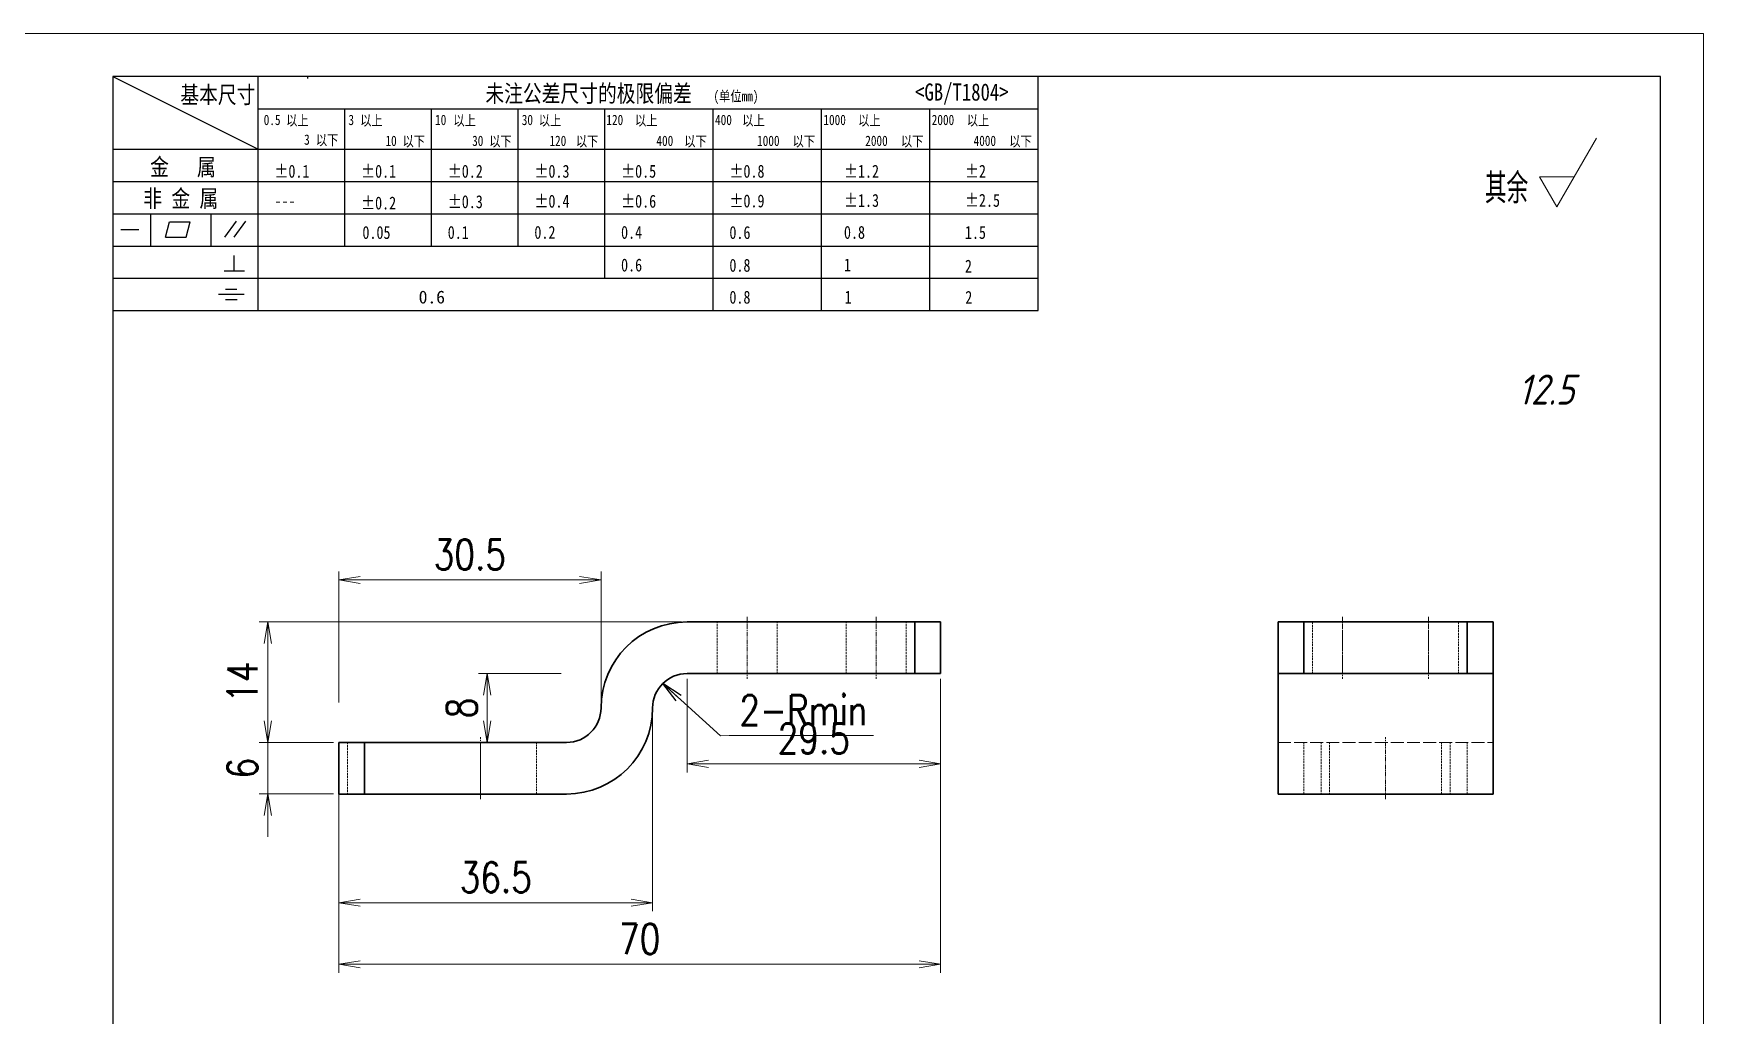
# Model space of a CAD drawing. Header units: millimetres. Extents: x -49992 to 104182, y -50696 to 36476.
# Drawn here: x -48866.1 to -48671.8, y 35841.8 to 35956 of the extents above; entities that cross this region are included whole.
import ezdxf
from ezdxf.enums import TextEntityAlignment as Align

# ---------------------------------------------------------------- set-up
doc = ezdxf.new("R2010")
doc.units = ezdxf.units.MM
doc.header["$LTSCALE"] = 0.5
for name, pattern in [('AM_ISO02W050x2', [3.75, 3, -0.75]), ('AM_ISO08W050x2', [9, 6, -0.75, 1.5, -0.75]), ('DOT2', [0.125, 0, -0.125])]:
    doc.linetypes.add(name, pattern=pattern)
for name, color, linetype, lineweight in [('中心线', 2, 'AM_ISO08W050x2', 18), ('图框', 7, 'Continuous', 18), ('标注线', 3, 'Continuous', 18), ('虚线', 1, 'AM_ISO02W050x2', 18)]:
    doc.layers.add(name, color=color, linetype=linetype, lineweight=lineweight)
doc.layers.add('图\\M+19E79\\M+195B6\\M+18E9A', color=7, linetype='Continuous')
doc.layers.add('打印-禁用', color=7, linetype='Continuous', lineweight=15, plot=False)
doc.styles.add('DIM', font='romans.shx', dxfattribs={"width": 0.8, "bigfont": 'bigfont.shx'})
doc.styles.add('国标', font='simfang.ttf', dxfattribs={"width": 0.8})
doc.styles.add('机械长仿宋', font='gbenor.shx', dxfattribs={"height": 1, "bigfont": 'gbcbig.shx'})
doc.dimstyles.new('DEH 1-1', dxfattribs={"dimtxt": 3.5, "dimasz": 2.5, "dimexe": 1, "dimexo": 0.625, "dimgap": 1.2, "dimtad": 1, "dimtoh": 1, "dimdsep": 46, "dimtxsty": 'DIM', "dimblk": 'OPEN', "dimcen": 0, "dimclrd": 8, "dimclre": 8, "dimclrt": 2, "dimazin": 2, "dimtfac": 0.5, "dimtmove": 0, "dimatfit": 3, "dimldrblk": 'OPEN', "dimfxl": 0, "dimtolj": 2, "dimlwd": 18, "dimlwe": 18, "dimarcsym": 0})
doc.dimstyles.new('DEH 1-1$0', dxfattribs={"dimtxt": 3.5, "dimasz": 2.5, "dimexe": 1, "dimexo": 0.625, "dimgap": 1.2, "dimtad": 1, "dimzin": 9, "dimdsep": 46, "dimtxsty": 'DIM', "dimblk": 'OPEN', "dimcen": 0, "dimclrd": 8, "dimclre": 8, "dimclrt": 2, "dimazin": 2, "dimtfac": 0.5, "dimtmove": 0, "dimatfit": 3, "dimldrblk": 'OPEN', "dimfxl": 0, "dimtolj": 2, "dimlwd": 18, "dimlwe": 18, "dimarcsym": 0})

# ---------------------------------------------------------------- blocks, each defined once
blk = doc.blocks.new('GZDEH零件A4图框V01版')
at = {"layer": '图\\M+19E79\\M+195B6\\M+18E9A', "linetype": 'Continuous'}
for p, q in [((25, 292), (25, 13.5)), ((205, 292), (25, 292)), ((205, 13.5), (205, 292))]:
    blk.add_line(p, q, dxfattribs=at)
at = {"layer": '图\\M+19E79\\M+195B6\\M+18E9A', "color": 9}
for p, q in [((25, 292), (41.88, 283.54)), ((41.88, 264.79), (41.88, 292)), ((47.66, 291.75), (47.66, 292)), ((132.6, 264.79), (132.6, 292)), ((41.88, 288.22), (132.6, 288.22)), ((51.96, 272.29), (51.96, 288.22)), ((62.04, 272.29), (62.04, 288.22)), ((72.12, 272.29), (72.12, 288.22)), ((82.2, 268.54), (82.2, 288.22)), ((94.8, 264.79), (94.8, 288.22)), ((107.4, 264.79), (107.4, 288.22)), ((120, 264.79), (120, 288.22)), ((25, 283.54), (132.6, 283.54)), ((25, 279.79), (132.6, 279.79)), ((25, 276.04), (132.6, 276.04)), ((29.43, 272.34), (29.43, 276.04)), ((36.42, 272.34), (36.42, 276.04)), ((25.94, 274.19), (28, 274.19)), ((31.1, 273.3), (31.58, 275.09)), ((31.58, 275.09), (33.99, 275.09)), ((33.51, 273.3), (33.99, 275.09)), ((38.03, 273.3), (39.36, 275.16)), ((39.11, 273.3), (40.45, 275.16)), ((25, 272.29), (132.6, 272.29)), ((31.1, 273.3), (33.51, 273.3)), ((39.09, 269.41), (39.09, 271.18)), ((25, 268.54), (132.6, 268.54)), ((37.93, 269.41), (40.32, 269.41)), ((37.3, 266.69), (40.28, 266.69)), ((38.08, 267.29), (39.43, 267.29)), ((25, 264.79), (132.6, 264.79)), ((38.08, 266.09), (39.44, 266.09))]:
    blk.add_line(p, q, dxfattribs=at)
at = {"layer": '打印-禁用', "linetype": 'Continuous'}
for q in [(0, 297), (210, 0)]:
    blk.add_line((210, 297), q, dxfattribs=at)
at = {"layer": '图\\M+19E79\\M+195B6\\M+18E9A', "color": 9, "style": '国标', "width": 0.8}
for s, height, p in [('基本尺寸', 2, (32.84, 288.88)), ('未注公差尺寸的极限偏差', 2, (68.32, 289.02)), ('<GB/T1804>', 2, (118.29, 289.19)), ('30', 1.2, (72.55, 286.35)), ('金   属', 2, (29.33, 280.48)), ('±0.1', 1.5, (43.78, 280.23)), ('±0.1', 1.5, (53.86, 280.23)), ('±0.2', 1.5, (63.94, 280.23)), ('±0.3', 1.5, (74.02, 280.23)), ('±0.5', 1.5, (84.1, 280.23)), ('±0.8', 1.5, (96.7, 280.23)), ('±1.2', 1.5, (110.02, 280.23)), ('±2', 1.5, (124.09, 280.23)), ('非 金 属', 2, (28.53, 276.82)), ('±0.2', 1.5, (53.86, 276.54)), ('±0.3', 1.5, (63.94, 276.69)), ('±0.4', 1.5, (74.02, 276.75)), ('±0.6', 1.5, (84.1, 276.75)), ('±0.9', 1.5, (96.7, 276.78)), ('±1.3', 1.5, (110.02, 276.84)), ('±2.5', 1.5, (124.09, 276.85)), ('---', 1.5, (43.78, 276.81)), ('0.1', 1.5, (63.94, 273.12)), ('0.2', 1.5, (74.02, 273.13)), ('0.4', 1.5, (84.1, 273.13)), ('0.6', 1.5, (96.7, 273.11)), ('0.8', 1.5, (110.02, 273.13)), ('1.5', 1.5, (124.09, 273.12)), ('0.6', 1.5, (84.1, 269.33)), ('0.8', 1.5, (96.7, 269.3)), ('1', 1.5, (110.02, 269.34)), ('2', 1.5, (124.09, 269.2)), ('0.8', 1.5, (96.7, 265.59)), ('1', 1.5, (110.1, 265.6)), ('2', 1.5, (124.13, 265.57))]:
    blk.add_text(s, height=height, dxfattribs=at).set_placement(p)
at = {"layer": '图\\M+19E79\\M+195B6\\M+18E9A', "color": 9, "lineweight": 15, "style": '国标', "width": 0.8}
for s, p in [('0.5', (42.54, 286.35)), ('以上', (45.15, 286.3)), ('3', (52.39, 286.35)), ('以上', (53.76, 286.3)), ('10', (62.47, 286.35)), ('以上', (64.6, 286.3)), ('以上', (74.53, 286.3)), ('120', (82.39, 286.35)), ('以上', (85.72, 286.3)), ('400', (95.03, 286.35)), ('以上', (98.19, 286.3)), ('1000', (107.63, 286.35)), ('以上', (111.67, 286.3)), ('2000', (120.23, 286.35)), ('以上', (124.31, 286.3)), ('3', (47.24, 284.06)), ('以下', (48.61, 284.01)), ('10', (56.7, 283.92)), ('以下', (58.69, 283.87)), ('30', (66.78, 283.92)), ('以下', (68.77, 283.87)), ('120', (75.77, 283.92)), ('以下', (78.85, 283.87)), ('400', (88.21, 283.92)), ('以下', (91.45, 283.87)), ('1000', (99.92, 283.92)), ('以下', (104.05, 283.87)), ('2000', (112.5, 283.92)), ('以下', (116.65, 283.87)), ('4000', (125.1, 283.92)), ('以下', (129.25, 283.87))]:
    blk.add_text(s, height=1.2, dxfattribs=at).set_placement(p)
at = {"layer": '图\\M+19E79\\M+195B6\\M+18E9A', "color": 9, "lineweight": 13, "style": '国标'}
blk.add_text('0.6', height=1.5, dxfattribs=at).set_placement((60.56, 265.61))
at = {"layer": '图\\M+19E79\\M+195B6\\M+18E9A', "color": 9, "lineweight": 15, "insert": (94.85, 290.31), "char_height": 1.2, "width": 8.7957, "attachment_point": 1, "style": '国标'}
blk.add_mtext('(单位mm)', dxfattribs=at)
at = {"layer": '图\\M+19E79\\M+195B6\\M+18E9A', "color": 9, "insert": (54.02, 273.09), "char_height": 1.5, "width": 5.1982, "attachment_point": 7, "style": '国标'}
blk.add_mtext('0.05', dxfattribs=at)
blk = doc.blocks.new('DEH A4')
at = {"layer": '图框'}
blk.add_blockref('GZDEH零件A4图框V01版', (0, 0), dxfattribs=at)
blk = doc.blocks.new('FINISHER_TR')
at = {"layer": '标注线'}
for p, q in [((0, 0), (4.62, 8)), ((-2.02, 3.5), (0, 0)), ((2.02, 3.5), (-2.02, 3.5))]:
    blk.add_line(p, q, dxfattribs=at)
at = {"layer": '标注线', "color": 2, "style": '机械长仿宋', "oblique": 15}
blk.add_attdef('0.0', text='', height=3.5, dxfattribs=at).set_placement((2.03, -24.04), align=Align.BOTTOM_RIGHT)
blk = doc.blocks.new('其余12.5')
at = {"layer": '标注线'}
blk.add_blockref('FINISHER_TR', (0, 0), dxfattribs=at).add_auto_attribs({'0.0': '12.5'})
at = {"layer": '标注线', "color": 7, "linetype": 'DOT2', "style": '机械长仿宋'}
blk.add_text('其余', height=3.5, dxfattribs=at).set_placement((-8.38, 0.4))
blk = doc.blocks.new('_Open')
at = {"color": 0, "linetype": 'ByBlock', "lineweight": -2}
for p, q in [((-1, 0.167), (0, 0)), ((-1, -0.167), (0, 0)), ((0, 0), (-1, 0))]:
    blk.add_line(p, q, dxfattribs=at)
blk = doc.blocks.new('*D59')
at = {"layer": 'Defpoints', "color": 0, "transparency": 16777216}
for p in [(-48838.81, 35873.55), (-48830.56, 35873.55), (-48830.56, 35867.55)]:
    blk.add_point(p, dxfattribs=at)
at = {"layer": '标注线', "color": 8, "lineweight": 18, "transparency": 16777216}
for p, q in [((-48838.81, 35876.05), (-48838.81, 35878.55)), ((-48831.19, 35873.55), (-48839.81, 35873.55)), ((-48838.81, 35867.55), (-48838.81, 35873.55)), ((-48831.19, 35867.55), (-48839.81, 35867.55)), ((-48838.81, 35865.05), (-48838.81, 35862.55))]:
    blk.add_line(p, q, dxfattribs=at)
at = {"layer": '标注线', "color": 8, "lineweight": 18, "transparency": 16777216, "xscale": 2.5, "yscale": 2.5, "zscale": 2.5}
for p, rotation in [((-48838.81, 35873.55), 270), ((-48838.81, 35867.55), 90)]:
    blk.add_blockref('_Open', p, dxfattribs=dict(at, rotation=rotation))
at = {"layer": '标注线', "color": 2, "transparency": 16777216, "insert": (-48841.76, 35870.55), "char_height": 3.5, "attachment_point": 5, "rotation": 90, "style": 'DIM'}
blk.add_mtext('\\A2;6', dxfattribs=at)
blk = doc.blocks.new('*D60')
at = {"layer": 'Defpoints', "color": 0, "transparency": 16777216}
for p in [(-48790.06, 35887.55), (-48838.81, 35873.55), (-48830.56, 35873.55)]:
    blk.add_point(p, dxfattribs=at)
at = {"layer": '标注线', "color": 8, "lineweight": 18, "transparency": 16777216}
for p, q in [((-48790.69, 35887.55), (-48839.81, 35887.55)), ((-48838.81, 35885.05), (-48838.81, 35876.05)), ((-48831.19, 35873.55), (-48839.81, 35873.55))]:
    blk.add_line(p, q, dxfattribs=at)
at = {"layer": '标注线', "color": 8, "lineweight": 18, "transparency": 16777216, "xscale": 2.5, "yscale": 2.5, "zscale": 2.5}
for p, rotation in [((-48838.81, 35887.55), 90), ((-48838.81, 35873.55), 270)]:
    blk.add_blockref('_Open', p, dxfattribs=dict(at, rotation=rotation))
at = {"layer": '标注线', "color": 2, "transparency": 16777216, "insert": (-48841.76, 35880.55), "char_height": 3.5, "attachment_point": 5, "rotation": 90, "style": 'DIM'}
blk.add_mtext('\\A2;14', dxfattribs=at)
blk = doc.blocks.new('*D61')
at = {"layer": 'Defpoints', "color": 0, "transparency": 16777216}
for p in [(-48794.06, 35877.55), (-48830.56, 35867.55), (-48794.06, 35854.91)]:
    blk.add_point(p, dxfattribs=at)
at = {"layer": '标注线', "color": 8, "lineweight": 18, "transparency": 16777216}
for p, q in [((-48794.06, 35876.92), (-48794.06, 35853.91)), ((-48830.56, 35866.92), (-48830.56, 35853.91)), ((-48828.06, 35854.91), (-48796.56, 35854.91))]:
    blk.add_line(p, q, dxfattribs=at)
at = {"layer": '标注线', "color": 8, "lineweight": 18, "transparency": 16777216, "xscale": 2.5, "yscale": 2.5, "zscale": 2.5, "rotation": 180}
blk.add_blockref('_Open', (-48830.56, 35854.91), dxfattribs=at)
at = {"layer": '标注线', "color": 8, "lineweight": 18, "transparency": 16777216, "xscale": 2.5, "yscale": 2.5, "zscale": 2.5}
blk.add_blockref('_Open', (-48794.06, 35854.91), dxfattribs=at)
at = {"layer": '标注线', "color": 2, "transparency": 16777216, "insert": (-48812.31, 35857.86), "char_height": 3.5, "attachment_point": 5, "style": 'DIM'}
blk.add_mtext('\\A2;36.5', dxfattribs=at)
blk = doc.blocks.new('*D62')
at = {"layer": 'Defpoints', "color": 0, "transparency": 16777216}
for p in [(-48760.56, 35881.55), (-48830.56, 35873.55), (-48760.56, 35847.75)]:
    blk.add_point(p, dxfattribs=at)
at = {"layer": '标注线', "color": 8, "lineweight": 18, "transparency": 16777216}
for p, q in [((-48760.56, 35880.92), (-48760.56, 35846.75)), ((-48830.56, 35872.92), (-48830.56, 35846.75)), ((-48828.06, 35847.75), (-48763.06, 35847.75))]:
    blk.add_line(p, q, dxfattribs=at)
at = {"layer": '标注线', "color": 8, "lineweight": 18, "transparency": 16777216, "xscale": 2.5, "yscale": 2.5, "zscale": 2.5, "rotation": 180}
blk.add_blockref('_Open', (-48830.56, 35847.75), dxfattribs=at)
at = {"layer": '标注线', "color": 8, "lineweight": 18, "transparency": 16777216, "xscale": 2.5, "yscale": 2.5, "zscale": 2.5}
blk.add_blockref('_Open', (-48760.56, 35847.75), dxfattribs=at)
at = {"layer": '标注线', "color": 2, "transparency": 16777216, "insert": (-48795.56, 35850.7), "char_height": 3.5, "attachment_point": 5, "style": 'DIM'}
blk.add_mtext('\\A2;70', dxfattribs=at)
blk = doc.blocks.new('*D151')
at = {"layer": 'Defpoints', "color": 0, "transparency": 16777216}
for p in [(-48830.56, 35892.43), (-48830.56, 35877.55), (-48800.06, 35877.55)]:
    blk.add_point(p, dxfattribs=at)
at = {"layer": '标注线', "color": 8, "lineweight": 18, "transparency": 16777216}
for p, q in [((-48830.56, 35878.17), (-48830.56, 35893.43)), ((-48800.06, 35878.17), (-48800.06, 35893.43)), ((-48802.56, 35892.43), (-48828.06, 35892.43))]:
    blk.add_line(p, q, dxfattribs=at)
at = {"layer": '标注线', "color": 8, "lineweight": 18, "transparency": 16777216, "xscale": 2.5, "yscale": 2.5, "zscale": 2.5, "rotation": 180}
blk.add_blockref('_Open', (-48830.56, 35892.43), dxfattribs=at)
at = {"layer": '标注线', "color": 8, "lineweight": 18, "transparency": 16777216, "xscale": 2.5, "yscale": 2.5, "zscale": 2.5}
blk.add_blockref('_Open', (-48800.06, 35892.43), dxfattribs=at)
at = {"layer": '标注线', "color": 2, "transparency": 16777216, "insert": (-48815.31, 35895.38), "char_height": 3.5, "attachment_point": 5, "style": 'DIM'}
blk.add_mtext('\\A2;30.5', dxfattribs=at)
blk = doc.blocks.new('*D152')
at = {"layer": 'Defpoints', "color": 0, "transparency": 16777216}
for p in [(-48813.31, 35881.55), (-48804.06, 35881.55), (-48804.06, 35873.55)]:
    blk.add_point(p, dxfattribs=at)
at = {"layer": '标注线', "color": 8, "lineweight": 18, "transparency": 16777216}
for p, q in [((-48804.69, 35881.55), (-48814.31, 35881.55)), ((-48813.31, 35876.05), (-48813.31, 35879.05)), ((-48804.69, 35873.55), (-48814.31, 35873.55))]:
    blk.add_line(p, q, dxfattribs=at)
at = {"layer": '标注线', "color": 8, "lineweight": 18, "transparency": 16777216, "xscale": 2.5, "yscale": 2.5, "zscale": 2.5}
for p, rotation in [((-48813.31, 35881.55), 90), ((-48813.31, 35873.55), 270)]:
    blk.add_blockref('_Open', p, dxfattribs=dict(at, rotation=rotation))
at = {"layer": '标注线', "color": 2, "transparency": 16777216, "insert": (-48816.26, 35877.55), "char_height": 3.5, "attachment_point": 5, "rotation": 90, "style": 'DIM'}
blk.add_mtext('\\A2;8', dxfattribs=at)
blk = doc.blocks.new('*D154')
at = {"layer": 'Defpoints', "color": 0, "transparency": 16777216}
for p in [(-48790.06, 35881.55), (-48760.56, 35881.55), (-48760.56, 35871.06)]:
    blk.add_point(p, dxfattribs=at)
at = {"layer": '标注线', "color": 8, "lineweight": 18, "transparency": 16777216}
for p, q in [((-48790.06, 35880.92), (-48790.06, 35870.06)), ((-48760.56, 35880.92), (-48760.56, 35870.06)), ((-48787.56, 35871.06), (-48763.06, 35871.06))]:
    blk.add_line(p, q, dxfattribs=at)
at = {"layer": '标注线', "color": 8, "lineweight": 18, "transparency": 16777216, "xscale": 2.5, "yscale": 2.5, "zscale": 2.5, "rotation": 180}
blk.add_blockref('_Open', (-48790.06, 35871.06), dxfattribs=at)
at = {"layer": '标注线', "color": 8, "lineweight": 18, "transparency": 16777216, "xscale": 2.5, "yscale": 2.5, "zscale": 2.5}
blk.add_blockref('_Open', (-48760.56, 35871.06), dxfattribs=at)
at = {"layer": '标注线', "color": 2, "transparency": 16777216, "insert": (-48775.31, 35874.01), "char_height": 3.5, "attachment_point": 5, "style": 'DIM'}
blk.add_mtext('\\A2;29.5', dxfattribs=at)

msp = doc.modelspace()

# ---------------------------------------------------------------- linework, layer by layer
at = {"color": 7, "lineweight": 35}
for p, q in [((-48790.06, 35887.548), (-48763.56, 35887.548)), ((-48763.56, 35881.548), (-48790.06, 35881.548)), ((-48827.56, 35873.548), (-48804.06, 35873.548)), ((-48827.56, 35867.548), (-48804.06, 35867.548)), ((-48696.32, 35867.548), (-48721.32, 35867.548))]:
    msp.add_line(p, q, dxfattribs=at)
at = {"color": 7, "lineweight": 35, "ltscale": 0.075}
for p, q in [((-48760.56, 35887.548), (-48763.56, 35887.548)), ((-48718.32, 35887.548), (-48721.32, 35887.548)), ((-48696.32, 35887.548), (-48699.32, 35887.548)), ((-48760.56, 35881.548), (-48763.56, 35881.548)), ((-48718.32, 35881.548), (-48721.32, 35881.548)), ((-48699.32, 35881.548), (-48696.32, 35881.548)), ((-48830.56, 35873.548), (-48827.56, 35873.548)), ((-48830.56, 35867.548), (-48827.56, 35867.548))]:
    msp.add_line(p, q, dxfattribs=at)
at = {"color": 7, "lineweight": 35, "ltscale": 0.15}
for p, q in [((-48763.56, 35887.548), (-48763.56, 35881.548)), ((-48760.56, 35887.548), (-48760.56, 35881.548)), ((-48721.32, 35887.548), (-48721.32, 35881.548)), ((-48718.32, 35887.548), (-48718.32, 35881.548)), ((-48699.32, 35887.548), (-48699.32, 35881.548)), ((-48696.32, 35887.548), (-48696.32, 35881.548)), ((-48830.56, 35867.548), (-48830.56, 35873.548)), ((-48827.56, 35867.548), (-48827.56, 35873.548))]:
    msp.add_line(p, q, dxfattribs=at)
at = {"color": 7, "lineweight": 35, "ltscale": 0.475}
for p, q in [((-48718.32, 35887.548), (-48699.32, 35887.548)), ((-48718.32, 35881.548), (-48699.32, 35881.548))]:
    msp.add_line(p, q, dxfattribs=at)
at = {"color": 7, "lineweight": 35, "ltscale": 0.1}
for p, q in [((-48721.32, 35881.548), (-48721.32, 35877.548)), ((-48696.32, 35881.548), (-48696.32, 35877.548))]:
    msp.add_line(p, q, dxfattribs=at)
at = {"color": 7, "lineweight": 35, "ltscale": 0.25}
for p, q in [((-48721.32, 35877.548), (-48721.32, 35867.548)), ((-48696.32, 35877.548), (-48696.32, 35867.548))]:
    msp.add_line(p, q, dxfattribs=at)
at = {"color": 7, "lineweight": 35}
for centre, radius, start, end in [((-48790.06, 35877.548), 10, 90, 180), ((-48790.06, 35877.548), 4, 90, 180), ((-48804.06, 35877.548), 4, 270, 0), ((-48804.06, 35877.548), 10, 270, 0)]:
    msp.add_arc(centre, radius, start, end, dxfattribs=at)
at = {"layer": '中心线', "ltscale": 0.180015}
for p, q in [((-48783.06, 35888.148), (-48783.06, 35880.947)), ((-48768.06, 35888.148), (-48768.06, 35880.947)), ((-48713.82, 35888.148), (-48713.82, 35880.947)), ((-48703.82, 35888.148), (-48703.82, 35880.947))]:
    msp.add_line(p, q, dxfattribs=at)
at = {"layer": '中心线', "ltscale": 0.18}
for p, q in [((-48814.06, 35866.948), (-48814.06, 35874.148)), ((-48708.82, 35866.948), (-48708.82, 35874.148))]:
    msp.add_line(p, q, dxfattribs=at)
at = {"layer": '虚线', "ltscale": 0.15}
for p, q in [((-48786.56, 35881.548), (-48786.56, 35887.548)), ((-48779.56, 35881.548), (-48779.56, 35887.548)), ((-48771.56, 35881.548), (-48771.56, 35887.548)), ((-48764.56, 35881.548), (-48764.56, 35887.548)), ((-48763.56, 35887.548), (-48763.56, 35881.548)), ((-48717.32, 35887.548), (-48717.32, 35881.548)), ((-48717.32, 35887.548), (-48717.32, 35881.548)), ((-48713.82, 35881.548), (-48713.82, 35887.548)), ((-48713.82, 35881.548), (-48713.82, 35887.548)), ((-48713.82, 35881.548), (-48713.82, 35887.548)), ((-48713.82, 35881.548), (-48713.82, 35887.548)), ((-48703.82, 35881.548), (-48703.82, 35887.548)), ((-48703.82, 35881.548), (-48703.82, 35887.548)), ((-48703.82, 35881.548), (-48703.82, 35887.548)), ((-48703.82, 35881.548), (-48703.82, 35887.548)), ((-48700.32, 35887.548), (-48700.32, 35881.548)), ((-48700.32, 35887.548), (-48700.32, 35881.548)), ((-48829.56, 35873.548), (-48829.56, 35867.548)), ((-48829.56, 35873.548), (-48829.56, 35867.548)), ((-48827.56, 35867.548), (-48827.56, 35873.548)), ((-48814.06, 35867.548), (-48814.06, 35873.548)), ((-48814.06, 35873.548), (-48814.06, 35867.548)), ((-48807.56, 35867.548), (-48807.56, 35873.548)), ((-48718.32, 35867.548), (-48718.32, 35873.548)), ((-48716.32, 35873.548), (-48716.32, 35867.548)), ((-48715.32, 35873.548), (-48715.32, 35867.548)), ((-48702.32, 35867.548), (-48702.32, 35873.548)), ((-48701.32, 35873.548), (-48701.32, 35867.548)), ((-48699.32, 35867.548), (-48699.32, 35873.548))]:
    msp.add_line(p, q, dxfattribs=at)
at = {"layer": '虚线'}
msp.add_line((-48721.32, 35873.548), (-48696.32, 35873.548), dxfattribs=at)

# ---------------------------------------------------------------- block references
at = {"layer": '图框'}
msp.add_blockref('DEH A4', (-48881.83, 35658.955), dxfattribs=at)
at = {"layer": '标注线'}
msp.add_blockref('其余12.5', (-48688.886, 35935.798), dxfattribs=at)

# ---------------------------------------------------------------- texts
at = {"layer": '标注线', "color": 2, "insert": (-48783.957, 35875.542), "char_height": 3.5, "width": 15.1608, "attachment_point": 7, "style": 'DIM'}
msp.add_mtext('\\A2;2-Rmin', dxfattribs=at)

# ---------------------------------------------------------------- dimensions: what is measured, and where the dimension line sits
at = {"layer": '标注线'}
for base, p1, p2, picture, middle in [((-48830.56, 35892.426), (-48800.06, 35877.548), (-48830.56, 35877.548), '*D151', (-48815.31, 35895.376)), ((-48760.56, 35847.748), (-48830.56, 35873.548), (-48760.56, 35881.548), '*D62', (-48795.56, 35850.698)), ((-48760.56, 35871.06), (-48790.06, 35881.548), (-48760.56, 35881.548), '*D154', (-48775.31, 35874.01)), ((-48794.06, 35854.912), (-48830.56, 35867.548), (-48794.06, 35877.548), '*D61', (-48812.31, 35857.862))]:
    dim = msp.add_linear_dim(base=base, p1=p1, p2=p2, dimstyle='DEH 1-1$0', dxfattribs=at)
    dim.commit()
    dim.dimension.update_dxf_attribs({"geometry": picture, "text_midpoint": middle})
for base, p1, p2, picture, middle in [((-48838.805, 35873.548), (-48790.06, 35887.548), (-48830.56, 35873.548), '*D60', (-48841.755, 35880.548)), ((-48813.314, 35881.548), (-48804.06, 35873.548), (-48804.06, 35881.548), '*D152', (-48816.264, 35877.548)), ((-48838.805, 35873.548), (-48830.56, 35867.548), (-48830.56, 35873.548), '*D59', (-48841.755, 35870.548))]:
    dim = msp.add_linear_dim(base=base, p1=p1, p2=p2, angle=90, dimstyle='DEH 1-1$0', dxfattribs=at)
    dim.commit()
    dim.dimension.update_dxf_attribs({"geometry": picture, "text_midpoint": middle})

# ---------------------------------------------------------------- leaders
at = {"layer": '标注线', "annotation_type": 0, "has_hookline": 1, "hookline_direction": 0, "text_width": 15.6}
msp.add_leader([(-48792.889, 35880.376), (-48786.15, 35874.315), (-48785.157, 35874.342)], dimstyle='DEH 1-1', override={"dimgap": 1.2, "dimtad": 1}, dxfattribs=at)

doc.saveas('drawing.dxf')
